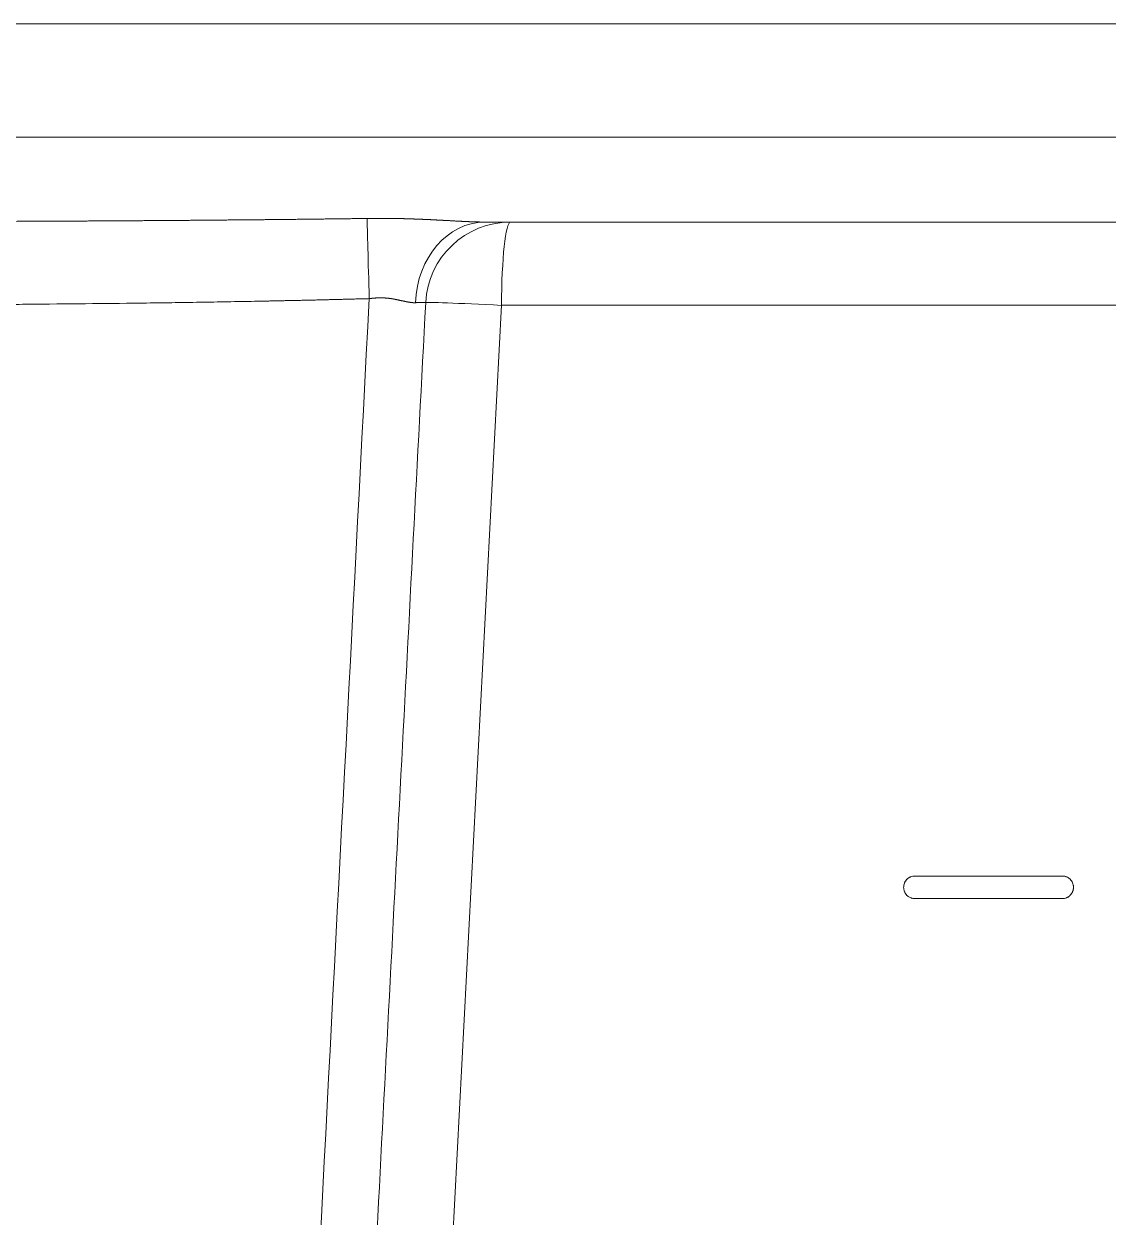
# Model space of a CAD drawing. Header units: millimetres. Extents: x 4664 to 8864, y -38 to 2932.
# Drawn here: x 6607.01 to 6627.52, y 717.73 to 740.3 of the extents above; entities that cross this region are included whole.
import ezdxf

# ---------------------------------------------------------------- set-up
doc = ezdxf.new("R2010")
doc.units = ezdxf.units.MM

msp = doc.modelspace()

# ---------------------------------------------------------------- linework, layer by layer
at = {"lineweight": 5}
for p, q in [((6496.598, 740.297), (6690.046, 740.297)), ((6690.046, 738.155), (6496.598, 738.155)), ((6688.439, 736.549), (6615.725, 736.549)), ((6616.043, 734.974), (6612.517, 667.681)), ((6667.275, 734.974), (6616.043, 734.974)), ((6623.864, 724.182), (6626.648, 724.182)), ((6626.648, 723.754), (6623.864, 723.754))]:
    msp.add_line(p, q, dxfattribs=at)
for centre, radius, start, end in [((6616.212, 734.942), 1.606, 90, 177), ((6593.322, 739.226), 88.156, 281.4552, 357.26473), ((6593.322, 739.226), 74.075, 285.01823, 356.70933)]:
    msp.add_arc(centre, radius, start, end, dxfattribs=at)
for centre, major_axis, ratio, start_param, end_param in [((6613.54, 735.079), (0.044, -1.606), 0.00037, 1.584374, 2.850434), ((6615.725, 734.942), (0, -1.606), 0.817981, 3.141593, 4.661654), ((6616.212, 734.942), (0, -1.606), 0.105089, 3.141593, 4.692726), ((6616.212, 734.942), (-1.604, 0.084), 0.014216, 4.818542, 6.283185)]:
    msp.add_ellipse(centre, major_axis=major_axis, ratio=ratio, start_param=start_param, end_param=end_param, dxfattribs=at)
for points, knots in [([(6605.109, 736.557), (6605.143, 736.557), (6605.211, 736.557), (6605.313, 736.557), (6605.415, 736.557), (6605.516, 736.558), (6605.618, 736.558), (6605.719, 736.558), (6605.821, 736.559), (6605.922, 736.559), (6606.023, 736.559), (6606.125, 736.56), (6606.226, 736.56), (6606.327, 736.56), (6606.428, 736.561), (6606.529, 736.561), (6606.629, 736.562), (6606.73, 736.562), (6606.831, 736.562), (6606.931, 736.563), (6607.032, 736.563), (6607.132, 736.564), (6607.233, 736.564), (6607.333, 736.564), (6607.433, 736.565), (6607.533, 736.565), (6607.633, 736.566), (6607.733, 736.566), (6607.833, 736.567), (6607.933, 736.567), (6608.033, 736.568), (6608.133, 736.568), (6608.232, 736.569), (6608.332, 736.569), (6608.431, 736.57), (6608.531, 736.57), (6608.63, 736.571), (6608.729, 736.572), (6608.828, 736.572), (6608.927, 736.573), (6609.026, 736.573), (6609.125, 736.574), (6609.224, 736.575), (6609.323, 736.575), (6609.422, 736.576), (6609.52, 736.577), (6609.619, 736.577), (6609.717, 736.578), (6609.816, 736.579), (6609.914, 736.58), (6610.012, 736.58), (6610.11, 736.581), (6610.208, 736.582), (6610.306, 736.583), (6610.404, 736.583), (6610.502, 736.584), (6610.6, 736.585), (6610.698, 736.586), (6610.795, 736.587), (6610.893, 736.588), (6610.99, 736.588), (6611.088, 736.589), (6611.185, 736.59), (6611.282, 736.591), (6611.38, 736.592), (6611.477, 736.593), (6611.574, 736.594), (6611.671, 736.595), (6611.768, 736.596), (6611.864, 736.597), (6611.961, 736.598), (6612.058, 736.599), (6612.154, 736.6), (6612.251, 736.601), (6612.347, 736.602), (6612.444, 736.603), (6612.54, 736.604), (6612.636, 736.606), (6612.732, 736.607), (6612.828, 736.608), (6612.924, 736.609), (6613.02, 736.61), (6613.116, 736.612), (6613.212, 736.613), (6613.307, 736.614), (6613.403, 736.615), (6613.467, 736.616), (6613.498, 736.617)], [0, 0, 0, 0, 0.01214, 0.024271, 0.036393, 0.048506, 0.06061, 0.072705, 0.084792, 0.096869, 0.108937, 0.120996, 0.133046, 0.145088, 0.15712, 0.169144, 0.181158, 0.193164, 0.20516, 0.217148, 0.229126, 0.241096, 0.253057, 0.265009, 0.276951, 0.288885, 0.30081, 0.312726, 0.324633, 0.336532, 0.348421, 0.360301, 0.372172, 0.384035, 0.395888, 0.407733, 0.419569, 0.431395, 0.443213, 0.455022, 0.466822, 0.478613, 0.490395, 0.502168, 0.513932, 0.525688, 0.537434, 0.549172, 0.5609, 0.57262, 0.584331, 0.596033, 0.607726, 0.61941, 0.631085, 0.642751, 0.654409, 0.666057, 0.677697, 0.689328, 0.700949, 0.712562, 0.724166, 0.735762, 0.747348, 0.758925, 0.770494, 0.782053, 0.793604, 0.805146, 0.816679, 0.828203, 0.839718, 0.851224, 0.862722, 0.874211, 0.88569, 0.897161, 0.908623, 0.920076, 0.931521, 0.942956, 0.954382, 0.9658, 0.977209, 0.988609, 1, 1, 1, 1]), ([(6613.498, 736.617), (6613.502, 736.617), (6613.51, 736.617), (6613.521, 736.617), (6613.532, 736.617), (6613.543, 736.617), (6613.555, 736.617), (6613.566, 736.618), (6613.577, 736.618), (6613.588, 736.618), (6613.599, 736.618), (6613.611, 736.618), (6613.622, 736.618), (6613.633, 736.618), (6613.644, 736.618), (6613.655, 736.618), (6613.667, 736.618), (6613.678, 736.618), (6613.689, 736.618), (6613.7, 736.618), (6613.711, 736.618), (6613.722, 736.618), (6613.733, 736.618), (6613.744, 736.618), (6613.755, 736.618), (6613.767, 736.618), (6613.778, 736.618), (6613.789, 736.618), (6613.8, 736.618), (6613.811, 736.618), (6613.822, 736.618), (6613.833, 736.618), (6613.844, 736.618), (6613.855, 736.618), (6613.866, 736.618), (6613.877, 736.618), (6613.888, 736.618), (6613.899, 736.618), (6613.91, 736.618), (6613.921, 736.618), (6613.932, 736.617), (6613.943, 736.617), (6613.954, 736.617), (6613.965, 736.617), (6613.976, 736.617), (6613.987, 736.617), (6613.998, 736.617), (6614.009, 736.616), (6614.019, 736.616), (6614.03, 736.616), (6614.041, 736.616), (6614.052, 736.616), (6614.063, 736.616), (6614.074, 736.615), (6614.085, 736.615), (6614.096, 736.615), (6614.107, 736.615), (6614.117, 736.614), (6614.128, 736.614), (6614.139, 736.614), (6614.15, 736.614), (6614.161, 736.613), (6614.172, 736.613), (6614.182, 736.613), (6614.193, 736.613), (6614.204, 736.612), (6614.215, 736.612), (6614.225, 736.612), (6614.236, 736.612), (6614.247, 736.611), (6614.258, 736.611), (6614.269, 736.611), (6614.279, 736.61), (6614.29, 736.61), (6614.301, 736.61), (6614.311, 736.609), (6614.322, 736.609), (6614.333, 736.609), (6614.344, 736.608), (6614.354, 736.608), (6614.365, 736.608), (6614.376, 736.607), (6614.386, 736.607), (6614.397, 736.606), (6614.408, 736.606), (6614.418, 736.606), (6614.429, 736.605), (6614.439, 736.605), (6614.45, 736.604), (6614.461, 736.604), (6614.471, 736.604), (6614.482, 736.603), (6614.492, 736.603), (6614.503, 736.602), (6614.514, 736.602), (6614.524, 736.601), (6614.535, 736.601), (6614.545, 736.601), (6614.556, 736.6), (6614.566, 736.6), (6614.577, 736.599), (6614.587, 736.599), (6614.598, 736.598), (6614.608, 736.598), (6614.619, 736.597), (6614.629, 736.597), (6614.64, 736.596), (6614.65, 736.596), (6614.664, 736.595), (6614.68, 736.595), (6614.699, 736.594), (6614.718, 736.593), (6614.737, 736.592), (6614.756, 736.591), (6614.774, 736.59), (6614.793, 736.589), (6614.812, 736.588), (6614.83, 736.587), (6614.848, 736.586), (6614.867, 736.585), (6614.885, 736.584), (6614.903, 736.583), (6614.921, 736.582), (6614.939, 736.581), (6614.956, 736.58), (6614.974, 736.579), (6614.992, 736.579), (6615.009, 736.578), (6615.027, 736.577), (6615.044, 736.576), (6615.061, 736.575), (6615.078, 736.574), (6615.095, 736.573), (6615.112, 736.572), (6615.129, 736.571), (6615.146, 736.57), (6615.162, 736.569), (6615.179, 736.568), (6615.195, 736.568), (6615.212, 736.567), (6615.228, 736.566), (6615.244, 736.565), (6615.26, 736.564), (6615.276, 736.563), (6615.292, 736.562), (6615.308, 736.562), (6615.324, 736.561), (6615.339, 736.56), (6615.355, 736.559), (6615.37, 736.559), (6615.386, 736.558), (6615.401, 736.557), (6615.416, 736.557), (6615.431, 736.556), (6615.446, 736.555), (6615.461, 736.555), (6615.476, 736.554), (6615.49, 736.554), (6615.505, 736.553), (6615.519, 736.553), (6615.534, 736.552), (6615.548, 736.552), (6615.562, 736.551), (6615.576, 736.551), (6615.59, 736.55), (6615.604, 736.55), (6615.618, 736.55), (6615.632, 736.549), (6615.646, 736.549), (6615.659, 736.549), (6615.673, 736.549), (6615.686, 736.549), (6615.699, 736.549), (6615.712, 736.549), (6615.721, 736.549), (6615.725, 736.549)], [0, 0, 0, 0, 0.004773, 0.009544, 0.014312, 0.019078, 0.023841, 0.028601, 0.033359, 0.038114, 0.042867, 0.047618, 0.052366, 0.057111, 0.061854, 0.066595, 0.071334, 0.07607, 0.080804, 0.085535, 0.090264, 0.094991, 0.099716, 0.104439, 0.109159, 0.113877, 0.118593, 0.123307, 0.128019, 0.132729, 0.137437, 0.142142, 0.146846, 0.151548, 0.156248, 0.160945, 0.165641, 0.170335, 0.175027, 0.179718, 0.184406, 0.189093, 0.193777, 0.19846, 0.203142, 0.207821, 0.212499, 0.217175, 0.22185, 0.226523, 0.231194, 0.235864, 0.240532, 0.245198, 0.249863, 0.254527, 0.259189, 0.26385, 0.268509, 0.273167, 0.277823, 0.282478, 0.287132, 0.291784, 0.296435, 0.301085, 0.305734, 0.310381, 0.315027, 0.319672, 0.324316, 0.328958, 0.3336, 0.33824, 0.34288, 0.347518, 0.352155, 0.356791, 0.361427, 0.366061, 0.370694, 0.375327, 0.379958, 0.384589, 0.389219, 0.393848, 0.398476, 0.403104, 0.407731, 0.412357, 0.416982, 0.421607, 0.426231, 0.430854, 0.435477, 0.440099, 0.444721, 0.449342, 0.453962, 0.458582, 0.463202, 0.467821, 0.47244, 0.477058, 0.481676, 0.486293, 0.490911, 0.495527, 0.500144, 0.508609, 0.517042, 0.525445, 0.533818, 0.542159, 0.550471, 0.558752, 0.567003, 0.575224, 0.583416, 0.591577, 0.59971, 0.607813, 0.615887, 0.623931, 0.631947, 0.639934, 0.647893, 0.655823, 0.663725, 0.6716, 0.679446, 0.687264, 0.695055, 0.702819, 0.710555, 0.718265, 0.725947, 0.733603, 0.741233, 0.748836, 0.756413, 0.763964, 0.77149, 0.77899, 0.786465, 0.793915, 0.801339, 0.808739, 0.816115, 0.823466, 0.830793, 0.838097, 0.845376, 0.852633, 0.859866, 0.867076, 0.874263, 0.881427, 0.88857, 0.89569, 0.902788, 0.909865, 0.91692, 0.923954, 0.930967, 0.937959, 0.944931, 0.951883, 0.958815, 0.965727, 0.972619, 0.979493, 0.986347, 0.993183, 1, 1, 1, 1]), ([(6613.54, 735.1), (6613.512, 735.1), (6613.455, 735.098), (6613.37, 735.096), (6613.285, 735.094), (6613.199, 735.091), (6613.113, 735.089), (6613.027, 735.087), (6612.94, 735.085), (6612.854, 735.083), (6612.767, 735.081), (6612.68, 735.079), (6612.592, 735.076), (6612.505, 735.074), (6612.417, 735.072), (6612.329, 735.07), (6612.24, 735.068), (6612.152, 735.066), (6612.063, 735.065), (6611.974, 735.063), (6611.885, 735.061), (6611.795, 735.059), (6611.706, 735.057), (6611.616, 735.055), (6611.525, 735.053), (6611.295, 735.049), (6610.921, 735.042), (6610.4, 735.033), (6609.868, 735.025), (6609.169, 735.015), (6608.286, 735.005), (6607.502, 734.998), (6606.977, 734.993), (6606.727, 734.991), (6606.471, 734.989), (6606.211, 734.988), (6605.945, 734.986), (6605.674, 734.984), (6605.397, 734.983), (6605.212, 734.982), (6605.118, 734.981)], [0, 0, 0, 0, 0.010091, 0.020211, 0.030359, 0.040535, 0.050739, 0.060972, 0.071233, 0.081522, 0.09184, 0.102186, 0.11256, 0.122963, 0.133393, 0.143852, 0.15434, 0.164855, 0.175399, 0.185972, 0.196572, 0.207201, 0.217858, 0.228544, 0.239258, 0.25, 0.310598, 0.372464, 0.435597, 0.499997, 0.621649, 0.749998, 0.779091, 0.8088, 0.839126, 0.870068, 0.901626, 0.933801, 0.966592, 1, 1, 1, 1]), ([(6610.083, 668.809), (6610.222, 671.479), (6610.362, 674.166), (6610.574, 678.219), (6610.644, 679.574), (6610.786, 682.29), (6610.999, 686.374), (6611.285, 691.859), (6611.501, 695.997), (6611.645, 698.76), (6611.717, 700.144), (6612.079, 707.077), (6612.37, 712.658), (6612.954, 723.858), (6613.247, 729.478), (6613.54, 735.1)], [0, 0, 0, 0, 0.125, 0.125, 0.1875, 0.1875, 0.25, 0.375, 0.4375, 0.4375, 0.5, 0.5, 0.75, 0.75, 1, 1, 1, 1]), ([(6614.608, 735.026), (6614.296, 729.066), (6613.984, 723.111), (6613.362, 711.257), (6613.052, 705.346), (6612.131, 687.756), (6611.525, 676.2), (6610.936, 664.954)], [0, 0, 0, 0, 0.25, 0.25, 0.5, 0.5, 1, 1, 1, 1]), ([(6614.413, 735.024), (6614.412, 735.024), (6614.411, 735.024), (6614.408, 735.023), (6614.406, 735.023), (6614.403, 735.023), (6614.401, 735.023), (6614.398, 735.023), (6614.396, 735.023), (6614.393, 735.023), (6614.391, 735.023), (6614.388, 735.023), (6614.385, 735.023), (6614.383, 735.024), (6614.38, 735.024), (6614.377, 735.024), (6614.374, 735.024), (6614.372, 735.024), (6614.369, 735.024), (6614.366, 735.024), (6614.363, 735.025), (6614.36, 735.025), (6614.357, 735.025), (6614.354, 735.025), (6614.351, 735.026), (6614.348, 735.026), (6614.345, 735.026), (6614.341, 735.027), (6614.338, 735.027), (6614.335, 735.027), (6614.332, 735.028), (6614.328, 735.028), (6614.325, 735.029), (6614.322, 735.029), (6614.318, 735.03), (6614.315, 735.03), (6614.311, 735.031), (6614.308, 735.031), (6614.304, 735.032), (6614.3, 735.032), (6614.297, 735.033), (6614.293, 735.033), (6614.289, 735.034), (6614.286, 735.035), (6614.282, 735.035), (6614.278, 735.036), (6614.274, 735.037), (6614.27, 735.037), (6614.266, 735.038), (6614.262, 735.039), (6614.258, 735.04), (6614.254, 735.041), (6614.25, 735.041), (6614.246, 735.042), (6614.24, 735.043), (6614.232, 735.045), (6614.222, 735.047), (6614.211, 735.049), (6614.201, 735.051), (6614.19, 735.054), (6614.18, 735.056), (6614.169, 735.058), (6614.158, 735.06), (6614.147, 735.062), (6614.136, 735.065), (6614.125, 735.067), (6614.114, 735.069), (6614.103, 735.072), (6614.091, 735.074), (6614.08, 735.077), (6614.069, 735.079), (6614.057, 735.082), (6614.046, 735.084), (6614.036, 735.086), (6614.028, 735.088), (6614.022, 735.089), (6614.016, 735.09), (6614.01, 735.092), (6614.003, 735.093), (6613.997, 735.094), (6613.991, 735.095), (6613.985, 735.096), (6613.979, 735.097), (6613.972, 735.098), (6613.966, 735.099), (6613.96, 735.1), (6613.953, 735.101), (6613.947, 735.102), (6613.941, 735.103), (6613.934, 735.104), (6613.928, 735.105), (6613.922, 735.105), (6613.915, 735.106), (6613.909, 735.107), (6613.902, 735.108), (6613.896, 735.108), (6613.889, 735.109), (6613.883, 735.11), (6613.876, 735.11), (6613.87, 735.111), (6613.863, 735.111), (6613.856, 735.112), (6613.85, 735.112), (6613.843, 735.113), (6613.837, 735.113), (6613.83, 735.113), (6613.823, 735.114), (6613.817, 735.114), (6613.81, 735.114), (6613.803, 735.115), (6613.797, 735.115), (6613.79, 735.115), (6613.783, 735.115), (6613.777, 735.115), (6613.77, 735.115), (6613.763, 735.115), (6613.756, 735.115), (6613.75, 735.115), (6613.743, 735.115), (6613.736, 735.115), (6613.73, 735.115), (6613.723, 735.115), (6613.716, 735.115), (6613.709, 735.115), (6613.702, 735.115), (6613.696, 735.114), (6613.689, 735.114), (6613.682, 735.114), (6613.675, 735.113), (6613.669, 735.113), (6613.662, 735.113), (6613.655, 735.112), (6613.648, 735.112), (6613.642, 735.111), (6613.635, 735.111), (6613.628, 735.11), (6613.621, 735.11), (6613.614, 735.109), (6613.608, 735.108), (6613.601, 735.108), (6613.594, 735.107), (6613.587, 735.106), (6613.581, 735.106), (6613.574, 735.105), (6613.567, 735.104), (6613.56, 735.103), (6613.554, 735.102), (6613.547, 735.101), (6613.542, 735.101), (6613.54, 735.1)], [0, 0, 0, 0, 0.003984, 0.007996, 0.012036, 0.016105, 0.020201, 0.024326, 0.028479, 0.03266, 0.03687, 0.041108, 0.045375, 0.04967, 0.053994, 0.058346, 0.062728, 0.067138, 0.071576, 0.076044, 0.08054, 0.085065, 0.08962, 0.094203, 0.098814, 0.103455, 0.108125, 0.112824, 0.117552, 0.122309, 0.127094, 0.131909, 0.136753, 0.141626, 0.146527, 0.151458, 0.156418, 0.161406, 0.166424, 0.17147, 0.176546, 0.18165, 0.186783, 0.191946, 0.197136, 0.202356, 0.207604, 0.212881, 0.218187, 0.223521, 0.228884, 0.234276, 0.239696, 0.245144, 0.250621, 0.263825, 0.277024, 0.290218, 0.303405, 0.316586, 0.329757, 0.34292, 0.356072, 0.369213, 0.382341, 0.395456, 0.408557, 0.421643, 0.434713, 0.447766, 0.460801, 0.473818, 0.486814, 0.499791, 0.506544, 0.513296, 0.520046, 0.526794, 0.53354, 0.540284, 0.547026, 0.553766, 0.560504, 0.567241, 0.573975, 0.580707, 0.587437, 0.594165, 0.600891, 0.607615, 0.614337, 0.621056, 0.627774, 0.634489, 0.641202, 0.647913, 0.654621, 0.661327, 0.668031, 0.674732, 0.681432, 0.688128, 0.694823, 0.701515, 0.708204, 0.714891, 0.721576, 0.728258, 0.734938, 0.741615, 0.74829, 0.754962, 0.761632, 0.768299, 0.774963, 0.781625, 0.788284, 0.794941, 0.801595, 0.808247, 0.814896, 0.821542, 0.828185, 0.834826, 0.841465, 0.8481, 0.854733, 0.861363, 0.867991, 0.874616, 0.881239, 0.887858, 0.894475, 0.90109, 0.907702, 0.914311, 0.920918, 0.927522, 0.934123, 0.940722, 0.947318, 0.953912, 0.960504, 0.967092, 0.973679, 0.980263, 0.986844, 0.993423, 1, 1, 1, 1]), ([(6614.608, 735.026), (6614.608, 735.026), (6614.608, 735.026), (6614.608, 735.026), (6614.608, 735.027), (6614.608, 735.027), (6614.608, 735.027), (6614.608, 735.027), (6614.607, 735.027), (6614.607, 735.027), (6614.607, 735.027), (6614.607, 735.027), (6614.606, 735.027), (6614.606, 735.027), (6614.606, 735.027), (6614.605, 735.028), (6614.605, 735.028), (6614.605, 735.028), (6614.604, 735.028), (6614.604, 735.028), (6614.603, 735.028), (6614.603, 735.028), (6614.602, 735.028), (6614.601, 735.028), (6614.601, 735.028), (6614.6, 735.028), (6614.6, 735.028), (6614.599, 735.028), (6614.598, 735.028), (6614.597, 735.028), (6614.597, 735.028), (6614.596, 735.029), (6614.595, 735.029), (6614.594, 735.029), (6614.593, 735.029), (6614.592, 735.029), (6614.591, 735.029), (6614.59, 735.029), (6614.589, 735.029), (6614.588, 735.029), (6614.587, 735.029), (6614.586, 735.029), (6614.585, 735.029), (6614.584, 735.029), (6614.583, 735.029), (6614.581, 735.029), (6614.58, 735.029), (6614.579, 735.029), (6614.578, 735.029), (6614.576, 735.029), (6614.575, 735.029), (6614.573, 735.029), (6614.572, 735.029), (6614.571, 735.029), (6614.569, 735.029), (6614.568, 735.029), (6614.566, 735.029), (6614.565, 735.029), (6614.563, 735.029), (6614.561, 735.029), (6614.56, 735.029), (6614.558, 735.029), (6614.556, 735.029), (6614.555, 735.029), (6614.553, 735.029), (6614.551, 735.029), (6614.549, 735.029), (6614.547, 735.029), (6614.546, 735.029), (6614.544, 735.029), (6614.542, 735.028), (6614.54, 735.028), (6614.538, 735.028), (6614.536, 735.028), (6614.534, 735.028), (6614.532, 735.028), (6614.53, 735.028), (6614.528, 735.028), (6614.525, 735.028), (6614.523, 735.028), (6614.521, 735.028), (6614.519, 735.028), (6614.517, 735.028), (6614.514, 735.028), (6614.512, 735.028), (6614.51, 735.028), (6614.507, 735.028), (6614.505, 735.027), (6614.503, 735.027), (6614.5, 735.027), (6614.498, 735.027), (6614.495, 735.027), (6614.493, 735.027), (6614.49, 735.027), (6614.488, 735.027), (6614.485, 735.027), (6614.483, 735.027), (6614.48, 735.027), (6614.477, 735.026), (6614.475, 735.026), (6614.472, 735.026), (6614.469, 735.026), (6614.466, 735.026), (6614.464, 735.026), (6614.461, 735.026), (6614.458, 735.026), (6614.455, 735.026), (6614.452, 735.025), (6614.45, 735.025), (6614.447, 735.025), (6614.444, 735.025), (6614.441, 735.025), (6614.438, 735.025), (6614.435, 735.025), (6614.432, 735.025), (6614.429, 735.024), (6614.426, 735.024), (6614.423, 735.024), (6614.419, 735.024), (6614.416, 735.024), (6614.414, 735.024), (6614.413, 735.024)], [0, 0, 0, 0, 0.007882, 0.016061, 0.024249, 0.032444, 0.040648, 0.04886, 0.057079, 0.065306, 0.073541, 0.081784, 0.090034, 0.098291, 0.106555, 0.114827, 0.123106, 0.131391, 0.139684, 0.147983, 0.156289, 0.164601, 0.17292, 0.181245, 0.189576, 0.197913, 0.206257, 0.214606, 0.22296, 0.231321, 0.239687, 0.248058, 0.256435, 0.264816, 0.273203, 0.281595, 0.289991, 0.298393, 0.306799, 0.315209, 0.323624, 0.332042, 0.340465, 0.348892, 0.357323, 0.365758, 0.374196, 0.382638, 0.391083, 0.399531, 0.407983, 0.416438, 0.424895, 0.433355, 0.441818, 0.450284, 0.458752, 0.467222, 0.475694, 0.484168, 0.492645, 0.501123, 0.509603, 0.518084, 0.526567, 0.535051, 0.543536, 0.552022, 0.560509, 0.568997, 0.577486, 0.585975, 0.594464, 0.602954, 0.611444, 0.619934, 0.628424, 0.636914, 0.645403, 0.653892, 0.662381, 0.670868, 0.679355, 0.687841, 0.696326, 0.704809, 0.713291, 0.721772, 0.730251, 0.738728, 0.747204, 0.755677, 0.764149, 0.772618, 0.781085, 0.78955, 0.798011, 0.80647, 0.814927, 0.82338, 0.83183, 0.840277, 0.848721, 0.857161, 0.865598, 0.874031, 0.88246, 0.890885, 0.899306, 0.907723, 0.916136, 0.924544, 0.932948, 0.941347, 0.949741, 0.958131, 0.966515, 0.974894, 0.983268, 0.991637, 1, 1, 1, 1]), ([(6623.864, 723.754), (6623.85, 723.754), (6623.836, 723.756), (6623.816, 723.76), (6623.809, 723.761), (6623.799, 723.764), (6623.795, 723.765), (6623.789, 723.768), (6623.786, 723.769), (6623.769, 723.776), (6623.757, 723.782), (6623.74, 723.794), (6623.734, 723.798), (6623.723, 723.807), (6623.718, 723.811), (6623.703, 723.826), (6623.694, 723.837), (6623.685, 723.851), (6623.683, 723.854), (6623.679, 723.86), (6623.677, 723.863), (6623.672, 723.872), (6623.666, 723.885), (6623.661, 723.898), (6623.657, 723.911), (6623.656, 723.918), (6623.651, 723.939), (6623.65, 723.953), (6623.65, 723.974), (6623.65, 723.981), (6623.651, 723.992), (6623.651, 723.995), (6623.652, 724.002), (6623.653, 724.006), (6623.656, 724.023), (6623.66, 724.036), (6623.667, 724.053), (6623.669, 724.056), (6623.672, 724.062), (6623.673, 724.066), (6623.678, 724.075), (6623.682, 724.081), (6623.693, 724.099), (6623.702, 724.109), (6623.715, 724.122), (6623.717, 724.124), (6623.723, 724.129), (6623.725, 724.132), (6623.733, 724.138), (6623.745, 724.147), (6623.757, 724.154), (6623.766, 724.159), (6623.769, 724.16), (6623.776, 724.163), (6623.779, 724.165), (6623.795, 724.172), (6623.808, 724.176), (6623.829, 724.18), (6623.836, 724.181), (6623.85, 724.182), (6623.857, 724.182), (6623.864, 724.182)], [0, 0, 0, 0, 0.0625, 0.0625, 0.09375, 0.09375, 0.109375, 0.109375, 0.125, 0.125, 0.1875, 0.1875, 0.21875, 0.21875, 0.25, 0.25, 0.3125, 0.3125, 0.328125, 0.328125, 0.34375, 0.34375, 0.375, 0.40625, 0.40625, 0.4375, 0.4375, 0.5, 0.5, 0.53125, 0.53125, 0.546875, 0.546875, 0.5625, 0.5625, 0.625, 0.625, 0.640625, 0.640625, 0.65625, 0.65625, 0.6875, 0.6875, 0.75, 0.75, 0.765625, 0.765625, 0.78125, 0.78125, 0.8125, 0.84375, 0.84375, 0.859375, 0.859375, 0.875, 0.875, 0.9375, 0.9375, 0.96875, 0.96875, 1, 1, 1, 1]), ([(6626.648, 724.182), (6626.662, 724.182), (6626.676, 724.181), (6626.697, 724.177), (6626.703, 724.175), (6626.713, 724.172), (6626.717, 724.171), (6626.723, 724.169), (6626.727, 724.168), (6626.743, 724.161), (6626.755, 724.155), (6626.772, 724.143), (6626.778, 724.139), (6626.789, 724.13), (6626.794, 724.125), (6626.809, 724.111), (6626.818, 724.1), (6626.828, 724.086), (6626.829, 724.083), (6626.833, 724.077), (6626.835, 724.074), (6626.84, 724.064), (6626.843, 724.058), (6626.851, 724.039), (6626.855, 724.025), (6626.859, 724.005), (6626.861, 723.998), (6626.862, 723.984), (6626.863, 723.97), (6626.862, 723.956), (6626.861, 723.945), (6626.861, 723.942), (6626.86, 723.935), (6626.859, 723.931), (6626.856, 723.914), (6626.852, 723.9), (6626.845, 723.884), (6626.843, 723.879), (6626.841, 723.874), (6626.839, 723.871), (6626.838, 723.869), (6626.834, 723.862), (6626.831, 723.856), (6626.819, 723.838), (6626.81, 723.827), (6626.797, 723.815), (6626.795, 723.812), (6626.79, 723.807), (6626.787, 723.805), (6626.779, 723.798), (6626.768, 723.79), (6626.756, 723.783), (6626.746, 723.778), (6626.743, 723.776), (6626.737, 723.773), (6626.733, 723.772), (6626.717, 723.765), (6626.704, 723.761), (6626.683, 723.757), (6626.676, 723.756), (6626.662, 723.754), (6626.655, 723.754), (6626.648, 723.754)], [0, 0, 0, 0, 0.0625, 0.0625, 0.09375, 0.09375, 0.109375, 0.109375, 0.125, 0.125, 0.1875, 0.1875, 0.21875, 0.21875, 0.25, 0.25, 0.3125, 0.3125, 0.328125, 0.328125, 0.34375, 0.34375, 0.375, 0.375, 0.4375, 0.4375, 0.46875, 0.46875, 0.5, 0.53125, 0.53125, 0.546875, 0.546875, 0.5625, 0.5625, 0.625, 0.625, 0.640625, 0.648437, 0.648437, 0.65625, 0.65625, 0.6875, 0.6875, 0.75, 0.75, 0.765625, 0.765625, 0.78125, 0.78125, 0.8125, 0.84375, 0.84375, 0.859375, 0.859375, 0.875, 0.875, 0.9375, 0.9375, 0.96875, 0.96875, 1, 1, 1, 1])]:
    msp.add_open_spline(points, degree=3, knots=knots, dxfattribs=at)

doc.saveas('drawing.dxf')
